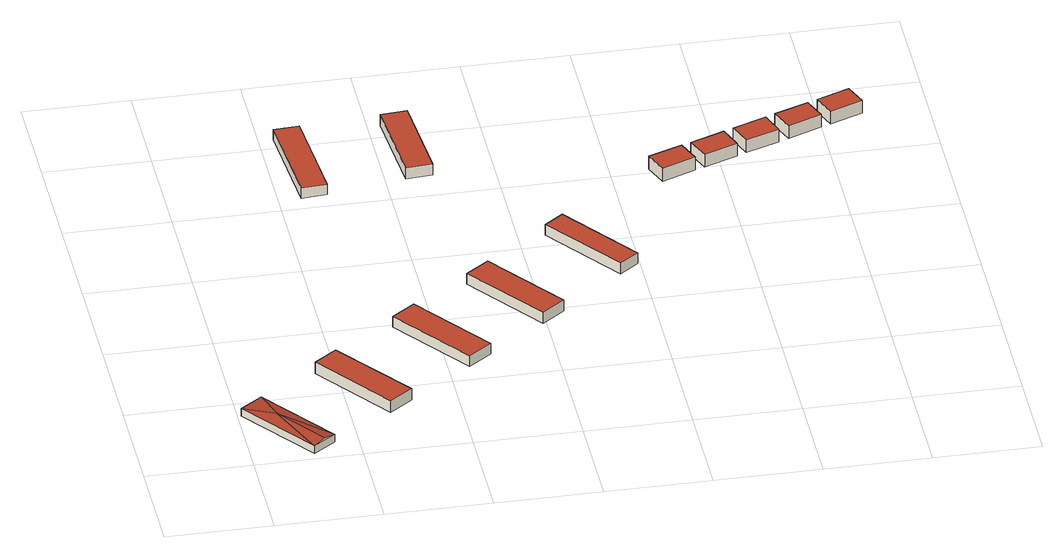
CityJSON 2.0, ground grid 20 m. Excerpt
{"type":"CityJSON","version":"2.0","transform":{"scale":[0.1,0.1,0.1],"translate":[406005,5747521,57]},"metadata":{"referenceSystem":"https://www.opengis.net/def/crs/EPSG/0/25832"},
"CityObjects":{
"building1":{"type":"Building","attributes":{"Gemeindeschluessel":"05515000","Geometrietyp2DReferenz":"3000","function":"31001_3070","roofType":"5000","measuredHeight":2.13},"geometry":[{"type":"Solid","lod":"2","boundaries":[[[[0,1,2,3]],[[4,5,1,0]],[[6,7,5,4]],[[3,2,7,6]],[[0,8,4]],[[6,9,3]],[[3,9,8]],[[8,0,3]],[[8,9,6]],[[6,4,8]],[[1,5,7,2]]]],"semantics":{"surfaces":[{"type":"WallSurface"},{"type":"RoofSurface"},{"type":"GroundSurface"}],"values":[[0,0,0,0,1,0,1,1,1,1,2]]}}]},
"building2":{"type":"Building","attributes":{"Gemeindeschluessel":"05515000","Geometrietyp2DReferenz":"3000","function":"31001_3070","roofType":"1000","measuredHeight":2.5},"geometry":[{"type":"Solid","lod":"2","boundaries":[[[[10,11,12,13]],[[14,15,11,10]],[[16,17,15,14]],[[13,12,17,16]],[[14,10,13,16]],[[11,15,17,12]]]],"semantics":{"surfaces":[{"type":"WallSurface"},{"type":"RoofSurface"},{"type":"GroundSurface"}],"values":[[0,0,0,0,1,2]]}}]},
"building3":{"type":"Building","attributes":{"Gemeindeschluessel":"05515000","Geometrietyp2DReferenz":"3000","function":"31001_3070","roofType":"1000","measuredHeight":2.29},"geometry":[{"type":"Solid","lod":"2","boundaries":[[[[18,19,20,21]],[[22,23,19,18]],[[24,25,23,22]],[[21,20,25,24]],[[22,18,21,24]],[[19,23,25,20]]]],"semantics":{"surfaces":[{"type":"WallSurface"},{"type":"RoofSurface"},{"type":"GroundSurface"}],"values":[[0,0,0,0,1,2]]}}]},
"building4":{"type":"Building","attributes":{"Gemeindeschluessel":"05515000","Geometrietyp2DReferenz":"3000","function":"31001_3070","roofType":"1000","measuredHeight":2.18},"geometry":[{"type":"Solid","lod":"2","boundaries":[[[[26,27,28,29]],[[30,31,27,26]],[[32,33,31,30]],[[29,28,33,32]],[[30,26,29,32]],[[27,31,33,28]]]],"semantics":{"surfaces":[{"type":"WallSurface"},{"type":"RoofSurface"},{"type":"GroundSurface"}],"values":[[0,0,0,0,1,2]]}}]},
"building5":{"type":"Building","attributes":{"Gemeindeschluessel":"05515000","Geometrietyp2DReferenz":"3000","function":"31001_3070","roofType":"1000","measuredHeight":2.34},"geometry":[{"type":"Solid","lod":"2","boundaries":[[[[34,35,36,37]],[[38,39,35,34]],[[40,41,39,38]],[[37,36,41,40]],[[38,34,37,40]],[[35,39,41,36]]]],"semantics":{"surfaces":[{"type":"WallSurface"},{"type":"RoofSurface"},{"type":"GroundSurface"}],"values":[[0,0,0,0,1,2]]}}]},
"building6":{"type":"Building","attributes":{"Gemeindeschluessel":"05515000","Geometrietyp2DReferenz":"3000","function":"31001_3070","roofType":"1000","measuredHeight":2.29},"geometry":[{"type":"Solid","lod":"2","boundaries":[[[[42,43,44,45]],[[46,47,43,42]],[[48,49,47,46]],[[45,44,49,48]],[[46,42,45,48]],[[43,47,49,44]]]],"semantics":{"surfaces":[{"type":"WallSurface"},{"type":"RoofSurface"},{"type":"GroundSurface"}],"values":[[0,0,0,0,1,2]]}}]},
"building7":{"type":"Building","attributes":{"Gemeindeschluessel":"05515000","Geometrietyp2DReferenz":"3000","function":"31001_3070","roofType":"1000","measuredHeight":2.29},"geometry":[{"type":"Solid","lod":"2","boundaries":[[[[50,51,52,53]],[[54,55,51,50]],[[56,57,55,54]],[[53,52,57,56]],[[54,50,53,56]],[[51,55,57,52]]]],"semantics":{"surfaces":[{"type":"WallSurface"},{"type":"RoofSurface"},{"type":"GroundSurface"}],"values":[[0,0,0,0,1,2]]}}]},
"building8":{"type":"Building","attributes":{"Gemeindeschluessel":"05515000","Geometrietyp2DReferenz":"3000","function":"31001_3070","roofType":"1000","measuredHeight":2.82},"geometry":[{"type":"Solid","lod":"2","boundaries":[[[[58,59,60,61]],[[62,63,59,58]],[[64,65,63,62]],[[61,60,65,64]],[[62,58,61,64]],[[59,63,65,60]]]],"semantics":{"surfaces":[{"type":"WallSurface"},{"type":"RoofSurface"},{"type":"GroundSurface"}],"values":[[0,0,0,0,1,2]]}}]},
"building9":{"type":"Building","attributes":{"Gemeindeschluessel":"05515000","Geometrietyp2DReferenz":"3000","function":"31001_3070","roofType":"1000","measuredHeight":2.75},"geometry":[{"type":"Solid","lod":"2","boundaries":[[[[66,67,68,69]],[[70,71,67,66]],[[72,73,71,70]],[[69,68,73,72]],[[70,66,69,72]],[[67,71,73,68]]]],"semantics":{"surfaces":[{"type":"WallSurface"},{"type":"RoofSurface"},{"type":"GroundSurface"}],"values":[[0,0,0,0,1,2]]}}]},
"building10":{"type":"Building","attributes":{"Gemeindeschluessel":"05515000","Geometrietyp2DReferenz":"3000","function":"31001_3070","roofType":"1000","measuredHeight":2.7},"geometry":[{"type":"Solid","lod":"2","boundaries":[[[[74,75,76,77]],[[78,79,75,74]],[[80,81,79,78]],[[77,76,81,80]],[[78,74,77,80]],[[75,79,81,76]]]],"semantics":{"surfaces":[{"type":"WallSurface"},{"type":"RoofSurface"},{"type":"GroundSurface"}],"values":[[0,0,0,0,1,2]]}}]},
"building11":{"type":"Building","attributes":{"Gemeindeschluessel":"05515000","Geometrietyp2DReferenz":"3000","function":"31001_3070","roofType":"1000","measuredHeight":2.67},"geometry":[{"type":"Solid","lod":"2","boundaries":[[[[82,83,84,85]],[[86,87,83,82]],[[88,89,87,86]],[[85,84,89,88]],[[86,82,85,88]],[[83,87,89,84]]]],"semantics":{"surfaces":[{"type":"WallSurface"},{"type":"RoofSurface"},{"type":"GroundSurface"}],"values":[[0,0,0,0,1,2]]}}]},
"building12":{"type":"Building","attributes":{"Gemeindeschluessel":"05515000","Geometrietyp2DReferenz":"3000","function":"31001_3070","roofType":"1000","measuredHeight":2.71},"geometry":[{"type":"Solid","lod":"2","boundaries":[[[[90,91,92,93]],[[94,95,91,90]],[[96,97,95,94]],[[93,92,97,96]],[[94,90,93,96]],[[91,95,97,92]]]],"semantics":{"surfaces":[{"type":"WallSurface"},{"type":"RoofSurface"},{"type":"GroundSurface"}],"values":[[0,0,0,0,1,2]]}}]}
},
"vertices":[
[6,154,29],[6,154,13],[113,10,13],[113,10,29],[48,185,29],[48,185,13],[155,41,29],[155,41,13],[65,119,34],[134,25,34],
[205,301,35],[205,301,10],[162,269,10],[162,269,35],[316,153,35],[316,153,10],[272,121,35],[272,121,10],
[326,389,35],[326,389,12],[438,238,12],[438,238,35],[370,422,35],[370,422,12],[482,271,35],[482,271,12],
[241,830,33],[241,830,11],[289,834,11],[289,834,33],[227,1026,33],[227,1026,11],[275,1029,33],[275,1029,11],
[482,503,34],[482,503,11],[593,353,11],[593,353,34],[526,536,34],[526,536,11],[637,386,34],[637,386,11],
[437,861,32],[437,861,9],[487,865,9],[487,865,32],[424,1040,32],[424,1040,9],[474,1044,32],[474,1044,9],
[649,633,34],[649,633,11],[759,485,11],[759,485,34],[685,660,34],[685,660,11],[795,512,34],[795,512,11],
[871,811,38],[871,811,10],[888,767,10],[888,767,38],[935,835,38],[935,835,10],[952,792,38],[952,792,10],
[953,842,37],[953,842,10],[970,799,10],[970,799,37],[1018,867,37],[1018,867,10],[1034,824,37],[1034,824,10],
[1036,874,37],[1036,874,10],[1052,831,10],[1052,831,37],[1100,899,37],[1100,899,10],[1116,855,37],[1116,855,10],
[1118,906,37],[1118,906,10],[1135,863,10],[1135,863,37],[1183,931,37],[1183,931,10],[1199,888,37],[1199,888,10],
[1201,938,37],[1201,938,10],[1218,895,10],[1218,895,37],[1263,962,37],[1263,962,10],[1280,919,37],[1280,919,10]
]}
